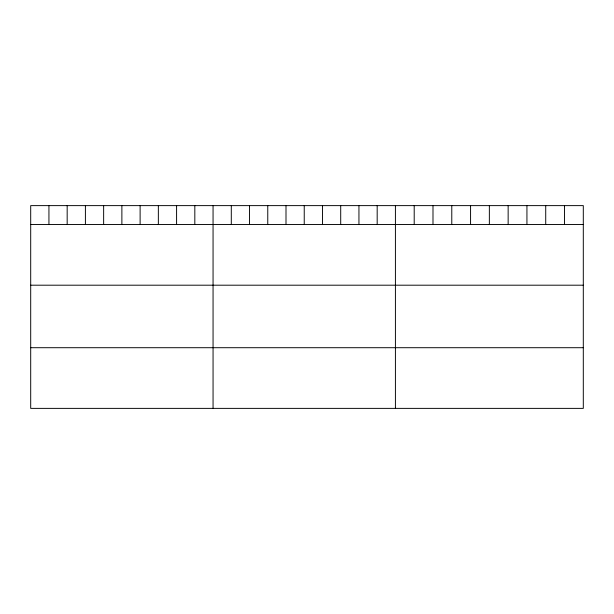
<?xml version="1.0" encoding="UTF-8"?>
<svg xmlns="http://www.w3.org/2000/svg" width="614" height="614" viewBox="0 0 614 614"><rect width="100%" height="100%" fill="white"/><g stroke="black" fill="none" stroke-linecap="round" stroke-linejoin="round"><path stroke-width="0.92" d="M583.3 224.524L583.3 408.379L30.7 408.379L30.7 205.621L583.3 205.621L583.3 224.524L30.7 224.524M30.7 285.195L583.3 285.195M30.7 347.708L583.3 347.708M564.512 205.621L564.512 224.524M545.723 205.621L545.723 224.524M526.935 205.621L526.935 224.524M508.146 205.621L508.146 224.524M489.358 205.621L489.358 224.524M470.57 205.621L470.57 224.524M451.781 205.621L451.781 224.524M432.993 205.621L432.993 224.524M414.204 205.621L414.204 224.524M395.416 205.621L395.416 408.379M377.18 205.621L377.18 224.524M358.944 205.621L358.944 224.524M340.709 205.621L340.709 224.524M322.473 205.621L322.473 224.524M304.237 205.621L304.237 224.524M286.001 205.621L286.001 224.524M267.765 205.621L267.765 224.524M249.53 205.621L249.53 224.524M231.294 205.621L231.294 224.524M213.058 205.621L213.058 408.379M194.822 205.621L194.822 224.524M176.586 205.621L176.586 224.524M158.351 205.621L158.351 224.524M140.115 205.621L140.115 224.524M121.879 205.621L121.879 224.524M103.643 205.621L103.643 224.524M85.407 205.621L85.407 224.524M67.172 205.621L67.172 224.524M48.936 205.621L48.936 224.524"/></g></svg>
